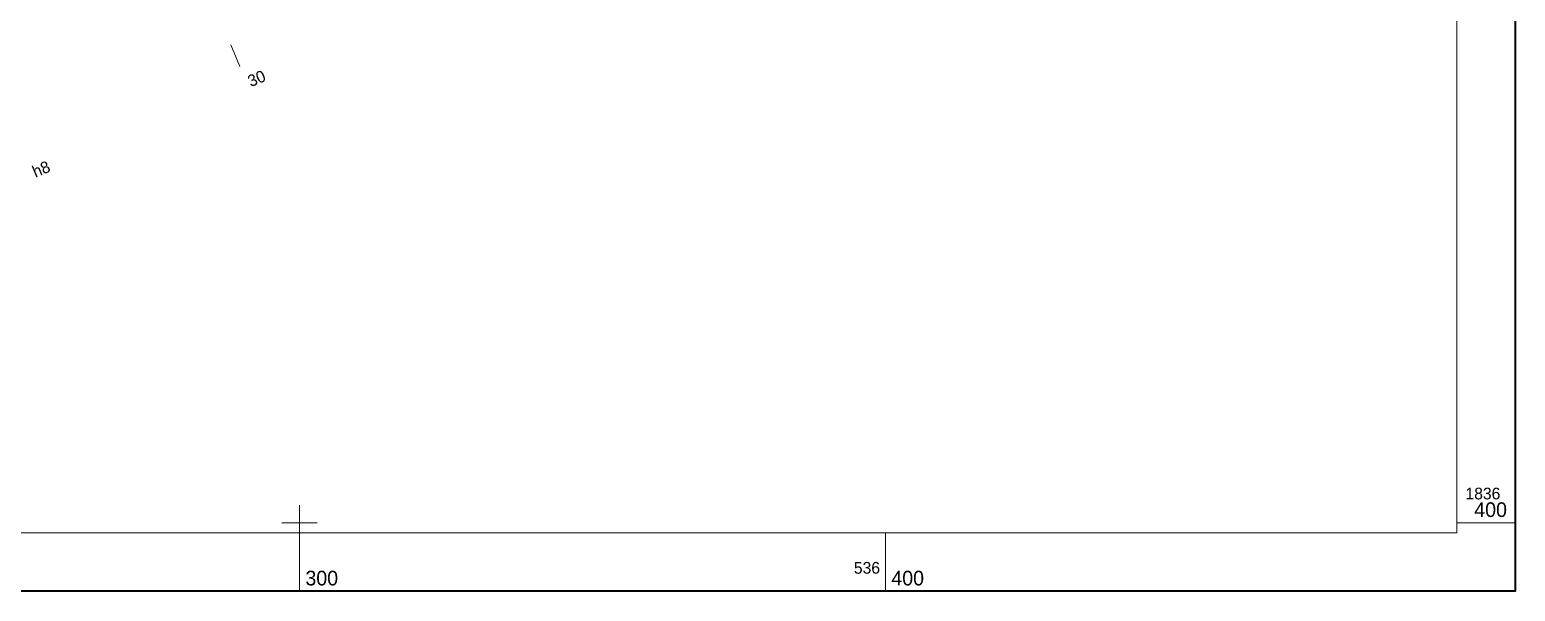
# Model space of a CAD drawing. Header units: metres. Extents: x 536111 to 536507, y 1836388 to 1836665.
# Drawn here: x 536253.9 to 536507.5, y 1836388.3 to 1836484.1 of the extents above; entities that cross this region are included whole.
import ezdxf
from ezdxf.enums import TextEntityAlignment as Align

# ---------------------------------------------------------------- set-up
doc = ezdxf.new("R2010")
doc.units = ezdxf.units.M
doc.header["$MEASUREMENT"] = 0
for name, color, linetype, lineweight in [('Level 2', 1, 'Continuous', 0), ('Level 62', 1, 'Continuous', 0), ('Level 63', 1, 'Continuous', 0)]:
    doc.layers.add(name, color=color, linetype=linetype, lineweight=lineweight)
doc.styles.add('Style-CHAR_FAST_FONT', font='CHAR_FAST_FONT.shx')

msp = doc.modelspace()

# ---------------------------------------------------------------- linework, layer by layer
at = {"layer": 'Level 2', "color": 7, "linetype": 'Continuous', "lineweight": 0}
msp.add_line((536288.26, 1836481.58), (536289.81, 1836477.89), dxfattribs=at)
at = {"layer": 'Level 62', "color": 7, "linetype": 'Continuous', "lineweight": 0, "flags": 128}
msp.add_lwpolyline([(536120.78, 1836654.5), (536497.49, 1836654.5), (536497.49, 1836398.32), (536120.78, 1836398.32)], close=True, dxfattribs=at)
at = {"layer": 'Level 63', "color": 7, "linetype": 'Continuous', "lineweight": 0}
for p, q in [((536300, 1836397), (536300, 1836403)), ((536297, 1836400), (536303, 1836400)), ((536497.49, 1836400), (536507.49, 1836400)), ((536300, 1836388.32), (536300, 1836398.32)), ((536400, 1836388.32), (536400, 1836398.32))]:
    msp.add_line(p, q, dxfattribs=at)
at = {"layer": 'Level 63', "color": 7, "linetype": 'Continuous', "lineweight": 40, "flags": 128}
msp.add_lwpolyline([(536110.78, 1836388.32), (536110.78, 1836664.5), (536507.49, 1836664.5), (536507.49, 1836388.32)], close=True, dxfattribs=at)
at = {"layer": 'Level 63', "color": 7, "linetype": 'Continuous', "lineweight": 13, "flags": 128}
msp.add_lwpolyline([(536120.78, 1836398.32), (536120.78, 1836654.5), (536497.49, 1836654.5), (536497.49, 1836398.32)], close=True, dxfattribs=at)

# ---------------------------------------------------------------- texts
at = {"layer": 'Level 2', "color": 7, "linetype": 'Continuous', "lineweight": 0, "char_height": 2, "attachment_point": 1, "rotation": 22.8242, "line_spacing_factor": 0.828316, "style": 'Style-CHAR_FAST_FONT'}
for s, insert in [('30\\P', (536290.91, 1836476.18)), ('h8\\P', (536254.14, 1836460.71))]:
    msp.add_mtext(s, dxfattribs=dict(at, insert=insert))
at = {"layer": 'Level 63', "color": 7, "linetype": 'Continuous', "lineweight": 0, "style": 'Style-CHAR_FAST_FONT'}
for s, height, p in [('1836', 2, (536498.99, 1836404)), ('400', 2.5, (536500.49, 1836401)), ('300', 2.5, (536301, 1836389.32)), ('400', 2.5, (536401, 1836389.32))]:
    msp.add_text(s, height=height, dxfattribs=at).set_placement(p)
msp.add_text('536', height=2, dxfattribs=at).set_placement((536399.07, 1836391.32), align=Align.RIGHT)

doc.saveas('drawing.dxf')
